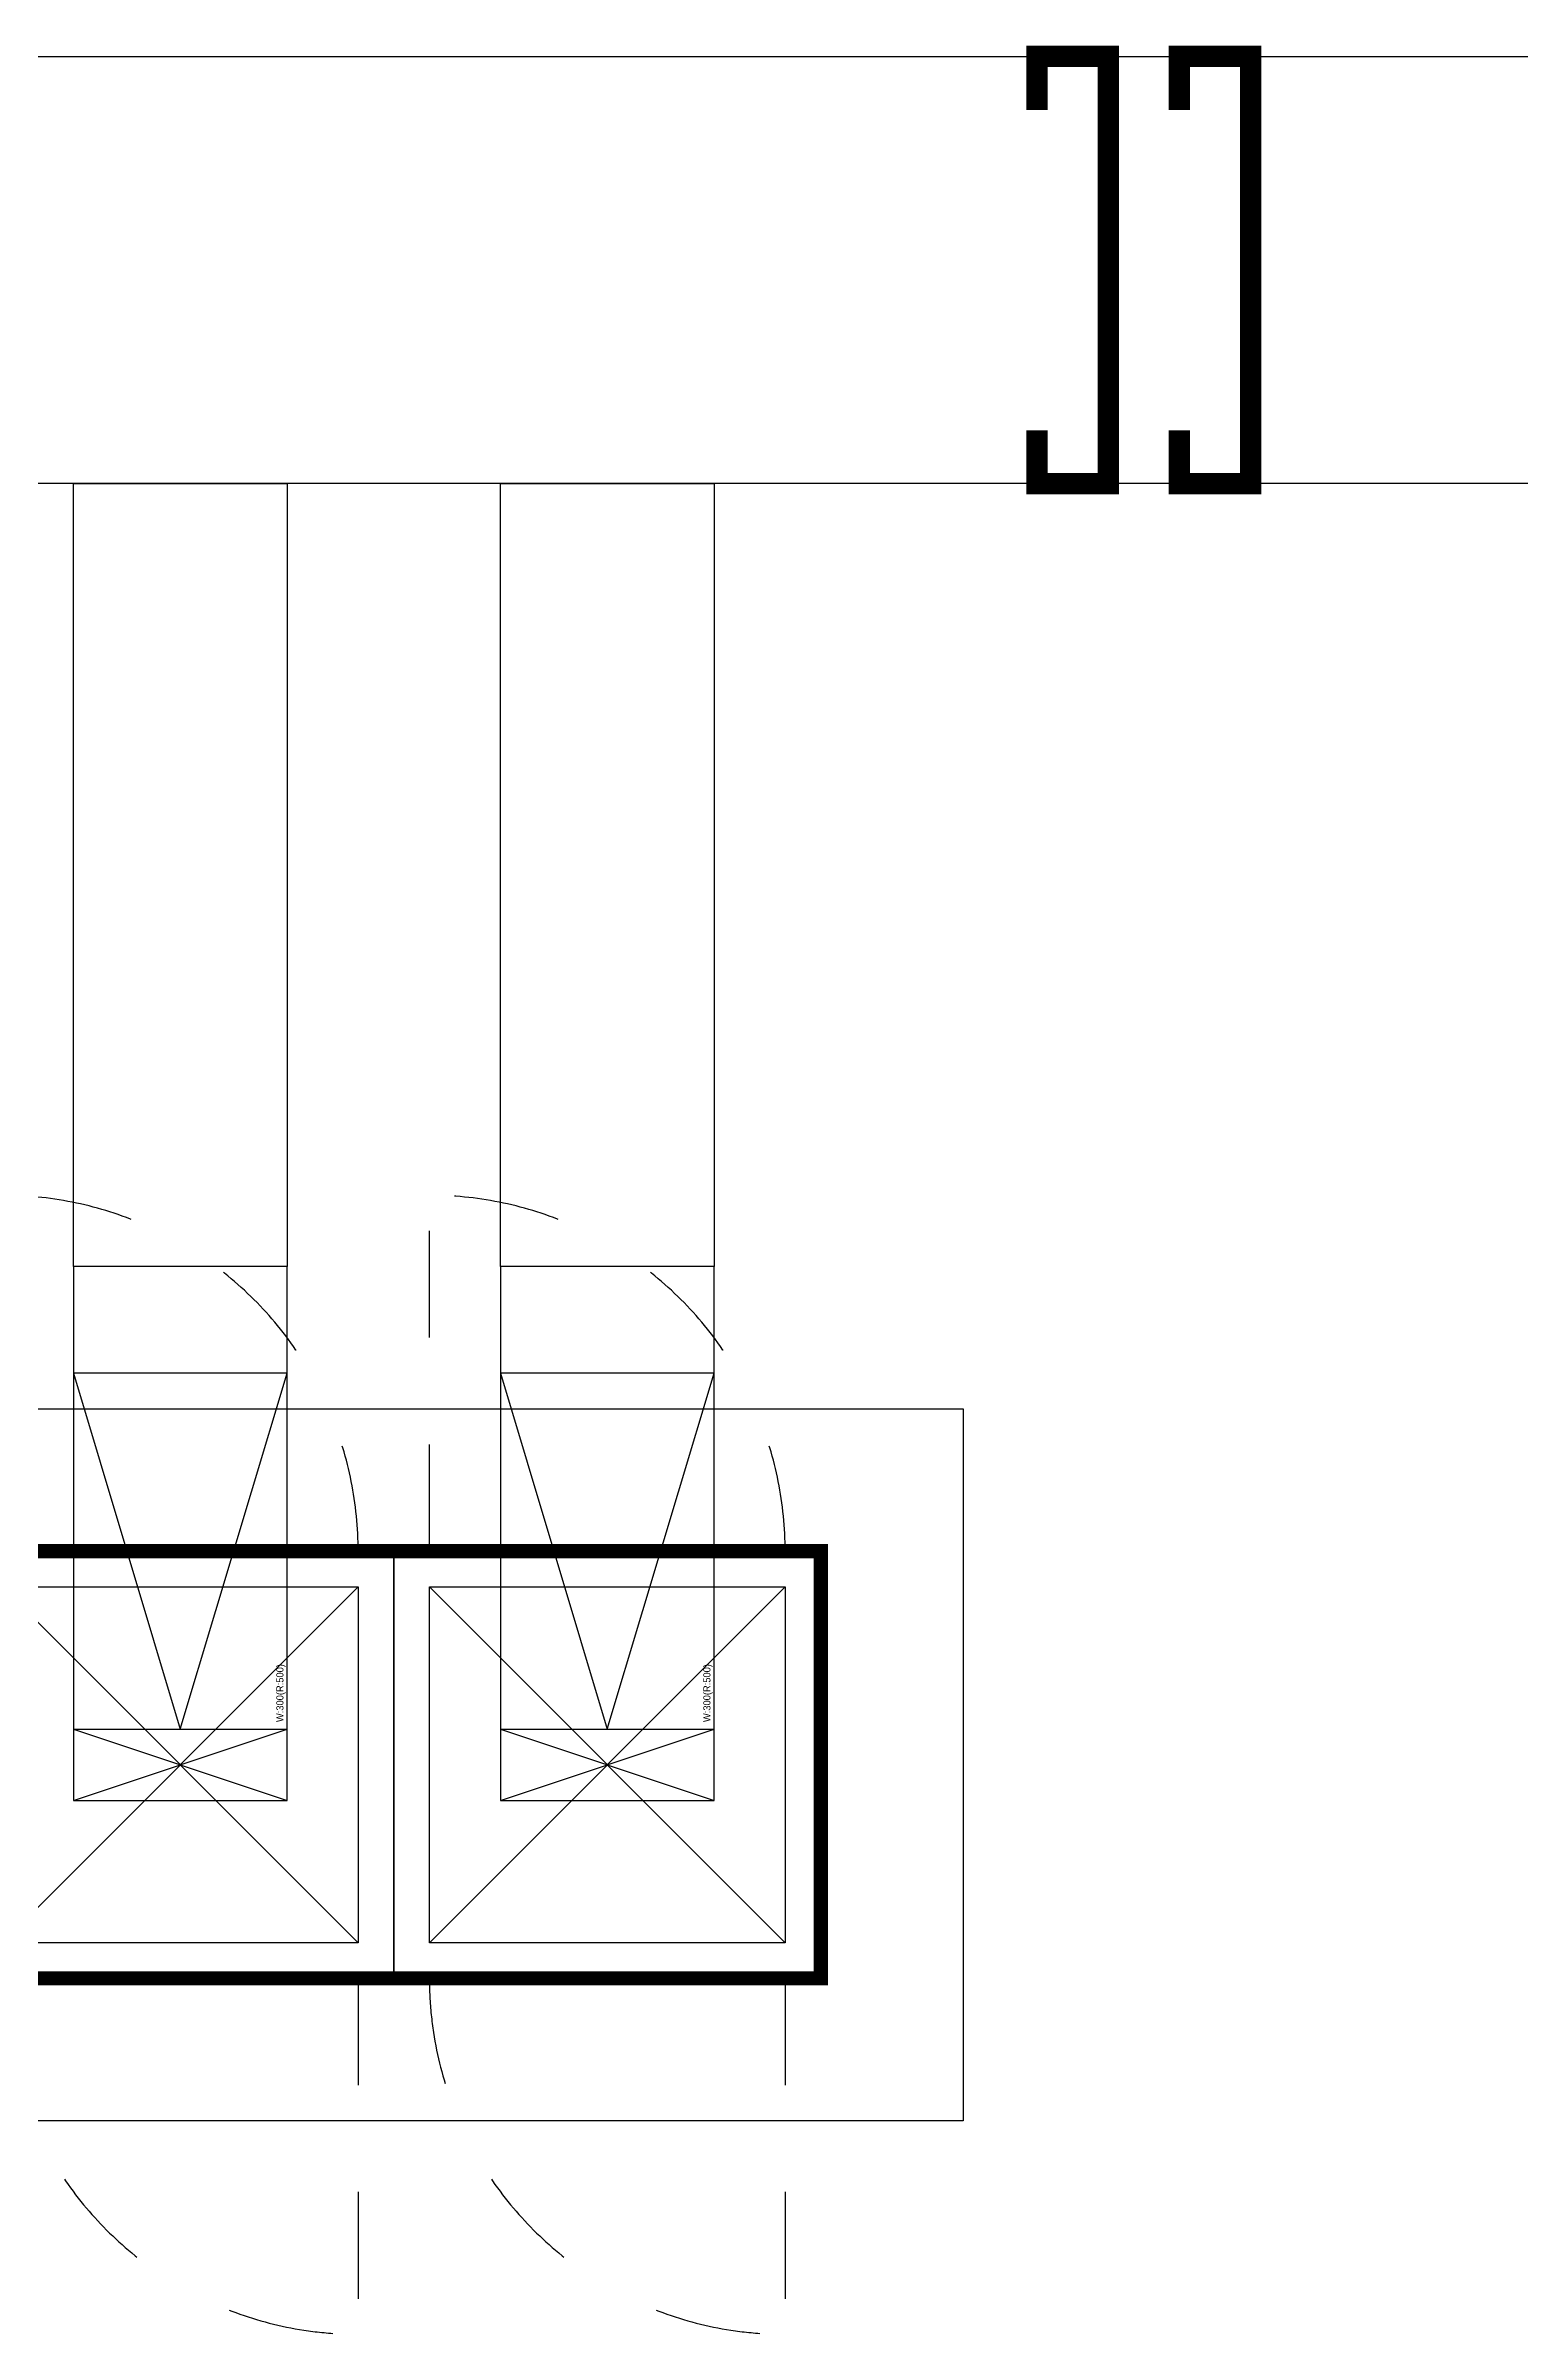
# Model space of a CAD drawing. Header units: millimetres. Extents: x 88028 to 500787, y -530175 to 1035835.
# Drawn here: x 118015 to 120086, y -259895 to -256680 of the extents above; entities that cross this region are included whole.
import ezdxf
from ezdxf.enums import TextEntityAlignment as Align

# ---------------------------------------------------------------- set-up
doc = ezdxf.new("R2010")
doc.units = ezdxf.units.MM
doc.header["$LTSCALE"] = 150
doc.linetypes.add('D1', pattern=[3, 1, -1, 1])
for name, color, linetype in [('------01 Motor Control Panel or Center', 4, 'Continuous'), ('-----26 Electrical Cable Tray', 200, 'Continuous'), ('-----26 Electrical Cable Tray_LV_공용', 200, 'Continuous')]:
    doc.layers.add(name, color=color, linetype=linetype)
doc.styles.get("Standard").update_dxf_attribs({"font": ''})
doc.styles.get('Standard').set_extended_font_data('Dotum')

# ---------------------------------------------------------------- blocks, each defined once
blk = doc.blocks.new('*U21')
at = {"color": 0}
for p, q in [((150, 600), (-150, 600)), ((-150, 600), (0, 100)), ((0, 100), (150, 600)), ((-150, 100), (150, 100)), ((-150, 0), (150, 100)), ((-150, 100), (150, 0))]:
    blk.add_line(p, q, dxfattribs=at)
blk.add_lwpolyline([(-150, 750), (-150, 0), (150, 0), (150, 750)], close=True, dxfattribs=at)
blk.add_text('W:300(R:500)', height=10, rotation=90, dxfattribs=at).set_placement((140, 110), align=Align.MIDDLE_LEFT)
blk = doc.blocks.new('A06')
at = {"color": 1}
for p, q in [((-250, 250), (250, -250)), ((250, 250), (-250, -250))]:
    blk.add_line(p, q, dxfattribs=at)
at = {"color": 1, "linetype": 'D1'}
for p, q in [((300, 250), (800, 250)), ((-300, -250), (-800, -250))]:
    blk.add_line(p, q, dxfattribs=at)
blk.add_lwpolyline([(-300, 300), (300, 300), (300, -300), (-300, -300)], close=True)
at = {"color": 1}
blk.add_lwpolyline([(-250, 250), (250, 250), (250, -250), (-250, -250)], close=True, dxfattribs=at)
at = {"color": 1, "linetype": 'D1'}
for centre, start, end in [((-300, -250), 90, 180), ((300, 250), 270, 0)]:
    blk.add_arc(centre, 500, start, end, dxfattribs=at)

msp = doc.modelspace()

# ---------------------------------------------------------------- linework, layer by layer
at = {"layer": '------01 Motor Control Panel or Center', "const_width": 20, "elevation": 0}
msp.add_lwpolyline([(119103.6, -259395.1), (113703.6, -259395.1), (113703.6, -258795.1), (119103.6, -258795.1)], close=True, dxfattribs=at)
msp.add_lwpolyline([(119103.6, -259395.1), (113703.6, -259395.1), (113703.6, -258795.1), (119103.6, -258795.1)], close=True, dxfattribs=at)
at = {"layer": '-----26 Electrical Cable Tray', "elevation": 0}
for points in [[(113853.6, -256695.4), (144153.6, -256695.4), (144153.6, -257295.4), (113853.6, -257295.4)], [(118353.6, -257295.4), (118353.6, -258395.1), (118053.6, -258395.1), (118053.6, -257295.4)], [(118953.6, -257295.4), (118953.6, -258395.1), (118653.6, -258395.1), (118653.6, -257295.4)]]:
    msp.add_lwpolyline(points, close=True, dxfattribs=at)
at = {"layer": '-----26 Electrical Cable Tray_LV_공용', "const_width": 30, "elevation": 0}
for points in [[(119407.6, -256770.4), (119407.6, -256695.4), (119507.6, -256695.4), (119507.6, -257295.4), (119407.6, -257295.4), (119407.6, -257220.4)], [(119607.6, -256770.4), (119607.6, -256695.4), (119707.6, -256695.4), (119707.6, -257295.4), (119607.6, -257295.4), (119607.6, -257220.4)]]:
    msp.add_lwpolyline(points, dxfattribs=at)
at = {"elevation": 0}
msp.add_lwpolyline([(119303.6, -259595.1), (113503.6, -259595.1), (113503.6, -258595.1), (119303.6, -258595.1)], close=True, dxfattribs=at)
msp.add_lwpolyline([(119303.6, -259595.1), (113503.6, -259595.1), (113503.6, -258595.1), (119303.6, -258595.1)], close=True, dxfattribs=at)

# ---------------------------------------------------------------- block references
at = {"layer": '------01 Motor Control Panel or Center', "rotation": 89.99999999999997}
for p in [(118203.6, -259095.1), (118203.6, -259095.1), (118803.6, -259095.1), (118803.6, -259095.1)]:
    msp.add_blockref('A06', p, dxfattribs=at)
at = {"layer": '-----26 Electrical Cable Tray'}
for p in [(118203.6, -259145.1), (118203.6, -259145.1), (118803.6, -259145.1), (118803.6, -259145.1)]:
    msp.add_blockref('*U21', p, dxfattribs=at)

doc.saveas('drawing.dxf')
